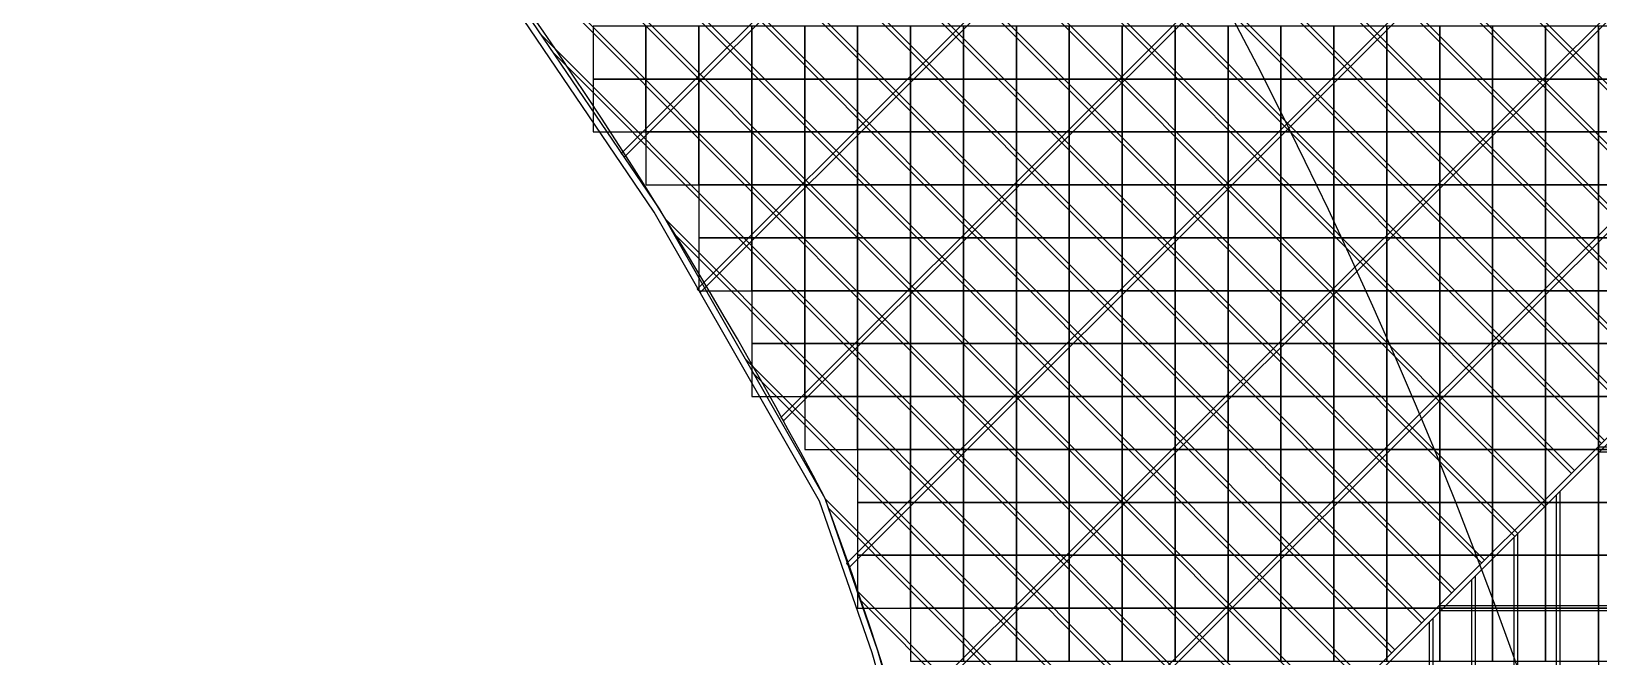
# Model space of a CAD drawing. Extents: x -31693 to 409283, y -98233 to 151957.
# Drawn here: x 121237 to 136047, y 79258 to 85167 of the extents above; entities that cross this region are included whole.
import ezdxf

# ---------------------------------------------------------------- set-up
doc = ezdxf.new("R2010")
doc.units = 0
doc.header["$LTSCALE"] = 1000
doc.header["$MEASUREMENT"] = 0
for name, color, linetype in [('500浮箱', 162, 'Continuous'), ('A-G-VISIBLE', 9, 'Continuous'), ('主龙骨', 4, 'Continuous'), ('边梁（14a槽钢', 3, 'Continuous'), ('龙骨', 10, 'Continuous')]:
    doc.layers.add(name, color=color, linetype=linetype)

# ---------------------------------------------------------------- blocks, each defined once
blk = doc.blocks.new('dasd')
at = {"layer": 'A-G-VISIBLE', "linetype": 'Continuous'}
for centre, radius, start, end in [((-132803.304, 42112.783), 43.061, 27.6831, 69.1971), ((-132804.182, 42118.48), 41.551, 336.2604, 20.1419)]:
    blk.add_arc(centre, radius, start, end, dxfattribs=at)

msp = doc.modelspace()

# ---------------------------------------------------------------- linework, layer by layer
at = {"layer": '500浮箱', "elevation": 2850}
for points in [[(126545, 84716), (127045, 84716), (127045, 85216), (126545, 85216)], [(127045, 84716), (127545, 84716), (127545, 85216), (127045, 85216)], [(127545, 84716), (128045, 84716), (128045, 85216), (127545, 85216)], [(128045, 84716), (128545, 84716), (128545, 85216), (128045, 85216)], [(128545, 84716), (129045, 84716), (129045, 85216), (128545, 85216)], [(129045, 84716), (129545, 84716), (129545, 85216), (129045, 85216)], [(129545, 84716), (130045, 84716), (130045, 85216), (129545, 85216)], [(130045, 84716), (130545, 84716), (130545, 85216), (130045, 85216)], [(130545, 84716), (131045, 84716), (131045, 85216), (130545, 85216)], [(131045, 84716), (131545, 84716), (131545, 85216), (131045, 85216)], [(131545, 84716), (132045, 84716), (132045, 85216), (131545, 85216)], [(132045, 84716), (132545, 84716), (132545, 85216), (132045, 85216)], [(132545, 84716), (133045, 84716), (133045, 85216), (132545, 85216)], [(133045, 84716), (133545, 84716), (133545, 85216), (133045, 85216)], [(133545, 84716), (134045, 84716), (134045, 85216), (133545, 85216)], [(134045, 84716), (134545, 84716), (134545, 85216), (134045, 85216)], [(134545, 84716), (135045, 84716), (135045, 85216), (134545, 85216)], [(135045, 84716), (135545, 84716), (135545, 85216), (135045, 85216)], [(135545, 84716), (136045, 84716), (136045, 85216), (135545, 85216)], [(136045, 84716), (136545, 84716), (136545, 85216), (136045, 85216)], [(126545, 84216), (127045, 84216), (127045, 84716), (126545, 84716)], [(127045, 84216), (127545, 84216), (127545, 84716), (127045, 84716)], [(127545, 84216), (128045, 84216), (128045, 84716), (127545, 84716)], [(128045, 84216), (128545, 84216), (128545, 84716), (128045, 84716)], [(128545, 84216), (129045, 84216), (129045, 84716), (128545, 84716)], [(129045, 84216), (129545, 84216), (129545, 84716), (129045, 84716)], [(129545, 84216), (130045, 84216), (130045, 84716), (129545, 84716)], [(130045, 84216), (130545, 84216), (130545, 84716), (130045, 84716)], [(130545, 84216), (131045, 84216), (131045, 84716), (130545, 84716)], [(131045, 84216), (131545, 84216), (131545, 84716), (131045, 84716)], [(131545, 84216), (132045, 84216), (132045, 84716), (131545, 84716)], [(132045, 84216), (132545, 84216), (132545, 84716), (132045, 84716)], [(132545, 84216), (133045, 84216), (133045, 84716), (132545, 84716)], [(133045, 84216), (133545, 84216), (133545, 84716), (133045, 84716)], [(133545, 84216), (134045, 84216), (134045, 84716), (133545, 84716)], [(134045, 84216), (134545, 84216), (134545, 84716), (134045, 84716)], [(134545, 84216), (135045, 84216), (135045, 84716), (134545, 84716)], [(135045, 84216), (135545, 84216), (135545, 84716), (135045, 84716)], [(135545, 84216), (136045, 84216), (136045, 84716), (135545, 84716)], [(136045, 84216), (136545, 84216), (136545, 84716), (136045, 84716)], [(127045, 83716), (127545, 83716), (127545, 84216), (127045, 84216)], [(127545, 83716), (128045, 83716), (128045, 84216), (127545, 84216)], [(128045, 83716), (128545, 83716), (128545, 84216), (128045, 84216)], [(128545, 83716), (129045, 83716), (129045, 84216), (128545, 84216)], [(129045, 83716), (129545, 83716), (129545, 84216), (129045, 84216)], [(129545, 83716), (130045, 83716), (130045, 84216), (129545, 84216)], [(130045, 83716), (130545, 83716), (130545, 84216), (130045, 84216)], [(130545, 83716), (131045, 83716), (131045, 84216), (130545, 84216)], [(131045, 83716), (131545, 83716), (131545, 84216), (131045, 84216)], [(131545, 83716), (132045, 83716), (132045, 84216), (131545, 84216)], [(132045, 83716), (132545, 83716), (132545, 84216), (132045, 84216)], [(132545, 83716), (133045, 83716), (133045, 84216), (132545, 84216)], [(133045, 83716), (133545, 83716), (133545, 84216), (133045, 84216)], [(133545, 83716), (134045, 83716), (134045, 84216), (133545, 84216)], [(134045, 83716), (134545, 83716), (134545, 84216), (134045, 84216)], [(134545, 83716), (135045, 83716), (135045, 84216), (134545, 84216)], [(135045, 83716), (135545, 83716), (135545, 84216), (135045, 84216)], [(135545, 83716), (136045, 83716), (136045, 84216), (135545, 84216)], [(136045, 83716), (136545, 83716), (136545, 84216), (136045, 84216)], [(127545, 83216), (128045, 83216), (128045, 83716), (127545, 83716)], [(128045, 83216), (128545, 83216), (128545, 83716), (128045, 83716)], [(128545, 83216), (129045, 83216), (129045, 83716), (128545, 83716)], [(129045, 83216), (129545, 83216), (129545, 83716), (129045, 83716)], [(129545, 83216), (130045, 83216), (130045, 83716), (129545, 83716)], [(130045, 83216), (130545, 83216), (130545, 83716), (130045, 83716)], [(130545, 83216), (131045, 83216), (131045, 83716), (130545, 83716)], [(131045, 83216), (131545, 83216), (131545, 83716), (131045, 83716)], [(131545, 83216), (132045, 83216), (132045, 83716), (131545, 83716)], [(132045, 83216), (132545, 83216), (132545, 83716), (132045, 83716)], [(132545, 83216), (133045, 83216), (133045, 83716), (132545, 83716)], [(133045, 83216), (133545, 83216), (133545, 83716), (133045, 83716)], [(133545, 83216), (134045, 83216), (134045, 83716), (133545, 83716)], [(134045, 83216), (134545, 83216), (134545, 83716), (134045, 83716)], [(134545, 83216), (135045, 83216), (135045, 83716), (134545, 83716)], [(135045, 83216), (135545, 83216), (135545, 83716), (135045, 83716)], [(135545, 83216), (136045, 83216), (136045, 83716), (135545, 83716)], [(136045, 83216), (136545, 83216), (136545, 83716), (136045, 83716)], [(127545, 82716), (128045, 82716), (128045, 83216), (127545, 83216)], [(128045, 82716), (128545, 82716), (128545, 83216), (128045, 83216)], [(128545, 82716), (129045, 82716), (129045, 83216), (128545, 83216)], [(129045, 82716), (129545, 82716), (129545, 83216), (129045, 83216)], [(129545, 82716), (130045, 82716), (130045, 83216), (129545, 83216)], [(130045, 82716), (130545, 82716), (130545, 83216), (130045, 83216)], [(130545, 82716), (131045, 82716), (131045, 83216), (130545, 83216)], [(131045, 82716), (131545, 82716), (131545, 83216), (131045, 83216)], [(131545, 82716), (132045, 82716), (132045, 83216), (131545, 83216)], [(132045, 82716), (132545, 82716), (132545, 83216), (132045, 83216)], [(132545, 82716), (133045, 82716), (133045, 83216), (132545, 83216)], [(133045, 82716), (133545, 82716), (133545, 83216), (133045, 83216)], [(133545, 82716), (134045, 82716), (134045, 83216), (133545, 83216)], [(134045, 82716), (134545, 82716), (134545, 83216), (134045, 83216)], [(134545, 82716), (135045, 82716), (135045, 83216), (134545, 83216)], [(135045, 82716), (135545, 82716), (135545, 83216), (135045, 83216)], [(135545, 82716), (136045, 82716), (136045, 83216), (135545, 83216)], [(136045, 82716), (136545, 82716), (136545, 83216), (136045, 83216)], [(128045, 82216), (128545, 82216), (128545, 82716), (128045, 82716)], [(128545, 82216), (129045, 82216), (129045, 82716), (128545, 82716)], [(129045, 82216), (129545, 82216), (129545, 82716), (129045, 82716)], [(129545, 82216), (130045, 82216), (130045, 82716), (129545, 82716)], [(130045, 82216), (130545, 82216), (130545, 82716), (130045, 82716)], [(130545, 82216), (131045, 82216), (131045, 82716), (130545, 82716)], [(131045, 82216), (131545, 82216), (131545, 82716), (131045, 82716)], [(131545, 82216), (132045, 82216), (132045, 82716), (131545, 82716)], [(132045, 82216), (132545, 82216), (132545, 82716), (132045, 82716)], [(132545, 82216), (133045, 82216), (133045, 82716), (132545, 82716)], [(133045, 82216), (133545, 82216), (133545, 82716), (133045, 82716)], [(133545, 82216), (134045, 82216), (134045, 82716), (133545, 82716)], [(134045, 82216), (134545, 82216), (134545, 82716), (134045, 82716)], [(134545, 82216), (135045, 82216), (135045, 82716), (134545, 82716)], [(135045, 82216), (135545, 82216), (135545, 82716), (135045, 82716)], [(135545, 82216), (136045, 82216), (136045, 82716), (135545, 82716)], [(136045, 82216), (136545, 82216), (136545, 82716), (136045, 82716)], [(128045, 81716), (128545, 81716), (128545, 82216), (128045, 82216)], [(128545, 81716), (129045, 81716), (129045, 82216), (128545, 82216)], [(129045, 81716), (129545, 81716), (129545, 82216), (129045, 82216)], [(129545, 81716), (130045, 81716), (130045, 82216), (129545, 82216)], [(130045, 81716), (130545, 81716), (130545, 82216), (130045, 82216)], [(130545, 81716), (131045, 81716), (131045, 82216), (130545, 82216)], [(131045, 81716), (131545, 81716), (131545, 82216), (131045, 82216)], [(131545, 81716), (132045, 81716), (132045, 82216), (131545, 82216)], [(132045, 81716), (132545, 81716), (132545, 82216), (132045, 82216)], [(132545, 81716), (133045, 81716), (133045, 82216), (132545, 82216)], [(133045, 81716), (133545, 81716), (133545, 82216), (133045, 82216)], [(133545, 81716), (134045, 81716), (134045, 82216), (133545, 82216)], [(134045, 81716), (134545, 81716), (134545, 82216), (134045, 82216)], [(134545, 81716), (135045, 81716), (135045, 82216), (134545, 82216)], [(135045, 81716), (135545, 81716), (135545, 82216), (135045, 82216)], [(135545, 81716), (136045, 81716), (136045, 82216), (135545, 82216)], [(136045, 81716), (136545, 81716), (136545, 82216), (136045, 82216)], [(128545, 81216), (129045, 81216), (129045, 81716), (128545, 81716)], [(129045, 81216), (129545, 81216), (129545, 81716), (129045, 81716)], [(129545, 81216), (130045, 81216), (130045, 81716), (129545, 81716)], [(130045, 81216), (130545, 81216), (130545, 81716), (130045, 81716)], [(130545, 81216), (131045, 81216), (131045, 81716), (130545, 81716)], [(131045, 81216), (131545, 81216), (131545, 81716), (131045, 81716)], [(131545, 81216), (132045, 81216), (132045, 81716), (131545, 81716)], [(132045, 81216), (132545, 81216), (132545, 81716), (132045, 81716)], [(132545, 81216), (133045, 81216), (133045, 81716), (132545, 81716)], [(133045, 81216), (133545, 81216), (133545, 81716), (133045, 81716)], [(133545, 81216), (134045, 81216), (134045, 81716), (133545, 81716)], [(134045, 81216), (134545, 81216), (134545, 81716), (134045, 81716)], [(134545, 81216), (135045, 81216), (135045, 81716), (134545, 81716)], [(135045, 81216), (135545, 81216), (135545, 81716), (135045, 81716)], [(135545, 81216), (136045, 81216), (136045, 81716), (135545, 81716)], [(136045, 81216), (136545, 81216), (136545, 81716), (136045, 81716)], [(129045, 80716), (129545, 80716), (129545, 81216), (129045, 81216)], [(129545, 80716), (130045, 80716), (130045, 81216), (129545, 81216)], [(130045, 80716), (130545, 80716), (130545, 81216), (130045, 81216)], [(130545, 80716), (131045, 80716), (131045, 81216), (130545, 81216)], [(131045, 80716), (131545, 80716), (131545, 81216), (131045, 81216)], [(131545, 80716), (132045, 80716), (132045, 81216), (131545, 81216)], [(132045, 80716), (132545, 80716), (132545, 81216), (132045, 81216)], [(132545, 80716), (133045, 80716), (133045, 81216), (132545, 81216)], [(133045, 80716), (133545, 80716), (133545, 81216), (133045, 81216)], [(133545, 80716), (134045, 80716), (134045, 81216), (133545, 81216)], [(134045, 80716), (134545, 80716), (134545, 81216), (134045, 81216)], [(134545, 80716), (135045, 80716), (135045, 81216), (134545, 81216)], [(135045, 80716), (135545, 80716), (135545, 81216), (135045, 81216)], [(135545, 80716), (136045, 80716), (136045, 81216), (135545, 81216)], [(136045, 80716), (136545, 80716), (136545, 81216), (136045, 81216)], [(129045, 80216), (129545, 80216), (129545, 80716), (129045, 80716)], [(129545, 80216), (130045, 80216), (130045, 80716), (129545, 80716)], [(130045, 80216), (130545, 80216), (130545, 80716), (130045, 80716)], [(130545, 80216), (131045, 80216), (131045, 80716), (130545, 80716)], [(131045, 80216), (131545, 80216), (131545, 80716), (131045, 80716)], [(131545, 80216), (132045, 80216), (132045, 80716), (131545, 80716)], [(132045, 80216), (132545, 80216), (132545, 80716), (132045, 80716)], [(132545, 80216), (133045, 80216), (133045, 80716), (132545, 80716)], [(133045, 80216), (133545, 80216), (133545, 80716), (133045, 80716)], [(133545, 80216), (134045, 80216), (134045, 80716), (133545, 80716)], [(134045, 80216), (134545, 80216), (134545, 80716), (134045, 80716)], [(134545, 80216), (135045, 80216), (135045, 80716), (134545, 80716)], [(135045, 80216), (135545, 80216), (135545, 80716), (135045, 80716)], [(135545, 80216), (136045, 80216), (136045, 80716), (135545, 80716)], [(136045, 80216), (136545, 80216), (136545, 80716), (136045, 80716)], [(129045, 79716), (129545, 79716), (129545, 80216), (129045, 80216)], [(129545, 79716), (130045, 79716), (130045, 80216), (129545, 80216)], [(130045, 79716), (130545, 79716), (130545, 80216), (130045, 80216)], [(130545, 79716), (131045, 79716), (131045, 80216), (130545, 80216)], [(131045, 79716), (131545, 79716), (131545, 80216), (131045, 80216)], [(131545, 79716), (132045, 79716), (132045, 80216), (131545, 80216)], [(132045, 79716), (132545, 79716), (132545, 80216), (132045, 80216)], [(132545, 79716), (133045, 79716), (133045, 80216), (132545, 80216)], [(133045, 79716), (133545, 79716), (133545, 80216), (133045, 80216)], [(133545, 79716), (134045, 79716), (134045, 80216), (133545, 80216)], [(134045, 79716), (134545, 79716), (134545, 80216), (134045, 80216)], [(134545, 79716), (135045, 79716), (135045, 80216), (134545, 80216)], [(135045, 79716), (135545, 79716), (135545, 80216), (135045, 80216)], [(135545, 79716), (136045, 79716), (136045, 80216), (135545, 80216)], [(136045, 79716), (136545, 79716), (136545, 80216), (136045, 80216)], [(129545, 79216), (130045, 79216), (130045, 79716), (129545, 79716)], [(130045, 79216), (130545, 79216), (130545, 79716), (130045, 79716)], [(130545, 79216), (131045, 79216), (131045, 79716), (130545, 79716)], [(131045, 79216), (131545, 79216), (131545, 79716), (131045, 79716)], [(131545, 79216), (132045, 79216), (132045, 79716), (131545, 79716)], [(132045, 79216), (132545, 79216), (132545, 79716), (132045, 79716)], [(132545, 79216), (133045, 79216), (133045, 79716), (132545, 79716)], [(133045, 79216), (133545, 79216), (133545, 79716), (133045, 79716)], [(133545, 79216), (134045, 79216), (134045, 79716), (133545, 79716)], [(134045, 79216), (134545, 79216), (134545, 79716), (134045, 79716)], [(134545, 79216), (135045, 79216), (135045, 79716), (134545, 79716)], [(135045, 79216), (135545, 79216), (135545, 79716), (135045, 79716)], [(135545, 79216), (136045, 79216), (136045, 79716), (135545, 79716)], [(136045, 79216), (136545, 79216), (136545, 79716), (136045, 79716)]]:
    msp.add_lwpolyline(points, close=True, dxfattribs=at)
at = {"layer": '主龙骨', "elevation": 2850}
for points in [[(135287, 92480), (126812, 84012), (126842, 83982), (135314, 92446)], [(136159, 91351), (127529, 82731), (127560, 82701), (136185, 91317)], [(136998, 90190), (128319, 81519), (128349, 81489), (137023, 90154)], [(137821, 89013), (128941, 80139), (128971, 80108), (137845, 88976)], [(138596, 87787), (129421, 78623), (129451, 78593), (138619, 87750)], [(139370, 86561), (129863, 77062), (129894, 77032), (139393, 86524)], [(140073, 85265), (130264, 75469), (130295, 75439), (140094, 85224)], [(141683, 81237), (136045, 81237), (136045, 81194), (141697, 81194)], [(142142, 79737), (134545, 79737), (134545, 79694), (142155, 79694)]]:
    msp.add_lwpolyline(points, dxfattribs=at)
at = {"layer": '边梁（14a槽钢', "elevation": 2850}
for points in [[(129379, 54020), (129902, 55833), (130401, 57943), (130731, 59714), (130955, 61258), (131169, 63414), (131279, 66237), (131186, 69237), (130874, 72237), (130527, 74317), (130114, 76216), (129237, 79312), (128738, 80751), (127172, 83489), (125255, 86314), (121826, 90404), (119105, 93028), (116116, 95438), (112945, 97560), (108636, 99851)], [(129324, 54038), (129846, 55848), (130344, 57955), (130674, 59724), (130897, 61265), (131111, 63418), (131221, 66237), (131128, 69233), (130816, 72229), (130470, 74306), (130058, 76202), (129181, 79295), (128685, 80727), (127123, 83458), (125209, 86279), (121784, 90364), (119067, 92984), (116082, 95391), (112915, 97510), (108611, 99799)]]:
    msp.add_lwpolyline(points, dxfattribs=at)
at = {"layer": '龙骨'}
for p, q in [((121812, 98952, 2850), (137772, 82967, 2850)), ((137800, 82995, 2850), (121840, 98980, 2850)), ((121529, 98669, 2850), (137489, 82684, 2850)), ((137517, 82712, 2850), (121557, 98698, 2850)), ((121371, 98262, 2850), (137206, 82401, 2850)), ((137234, 82430, 2850), (121385, 98304, 2850)), ((121229, 97837, 2850), (136923, 82119, 2850)), ((136951, 82147, 2850), (121243, 97880, 2850)), ((136668, 81864, 2850), (121102, 97455, 2850)), ((121088, 97413, 2850), (136640, 81836, 2850)), ((120980, 96954, 2850), (136357, 81553, 2850)), ((136385, 81582, 2850), (120994, 96997, 2850)), ((136102, 81299, 2850), (120853, 96572, 2850)), ((120839, 96530, 2850), (136074, 81271, 2850)), ((135819, 81016, 2850), (120711, 96148, 2850)), ((120697, 96105, 2850), (135791, 80988, 2850)), ((120556, 95681, 2850), (135538, 80675, 2850)), ((135567, 80703, 2850), (120570, 95724, 2850)), ((120414, 95257, 2850), (135255, 80392, 2850)), ((135283, 80421, 2850), (120428, 95299, 2850)), ((120273, 94832, 2850), (134942, 80140, 2850)), ((134970, 80169, 2850), (120287, 94875, 2850)), ((120131, 94408, 2850), (134659, 79858, 2850)), ((134687, 79886, 2850), (120145, 94450, 2850)), ((119990, 93983, 2850), (134376, 79575, 2850)), ((134404, 79603, 2850), (120004, 94026, 2850)), ((134121, 79321, 2850), (119863, 93601, 2850)), ((119848, 93559, 2850), (134093, 79292, 2850)), ((133838, 79038, 2850), (119721, 93177, 2850)), ((119707, 93134, 2850), (133810, 79010, 2850)), ((133555, 78755, 2850), (119580, 92752, 2850)), ((119565, 92710, 2850), (133527, 78727, 2850)), ((133272, 78473, 2850), (124273, 87485, 2850)), ((124570, 87132, 2850), (133244, 78444, 2850)), ((132989, 78190, 2850), (126056, 85133, 2850)), ((126176, 84957, 2850), (132960, 78162, 2850)), ((132706, 77907, 2850), (127224, 83398, 2850)), ((127300, 83265, 2850), (132677, 77879, 2850)), ((132423, 77625, 2850), (127983, 82071, 2850)), ((128059, 81938, 2850), (132394, 77596, 2850)), ((136045, 81181, 2850), (136045, 54523, 2850)), ((132140, 77342, 2850), (128740, 80747, 2850)), ((135645, 80781, 2850), (135645, 54790, 2850)), ((135685, 54763, 2850), (135685, 80821, 2850)), ((128770, 80660, 2850), (132111, 77314, 2850)), ((135285, 55030, 2850), (135285, 80422, 2850)), ((135245, 80382, 2850), (135245, 55056, 2850)), ((134845, 79983, 2850), (134845, 55323, 2850)), ((134885, 55296, 2850), (134885, 80022, 2850)), ((131857, 77059, 2850), (129040, 79881, 2850)), ((129070, 79794, 2850), (131828, 77031, 2850)), ((134445, 79583, 2850), (134445, 55590, 2850)), ((134485, 55563, 2850), (134485, 79623, 2850))]:
    msp.add_line(p, q, dxfattribs=at)
at = {"layer": '龙骨', "elevation": 2850}
msp.add_lwpolyline([(106438, 7751, 0.149253), (137795, 67716, 0.360669), (95631, 110043, 0.058715), (17434, 114815, 3.295268)], format="xyb", dxfattribs=at)

# ---------------------------------------------------------------- block references
at = {"xscale": 1000, "yscale": 1000, "zscale": 1000}
msp.add_blockref('dasd', (132893911, -42052037, 2850), dxfattribs=at)

doc.saveas('drawing.dxf')
